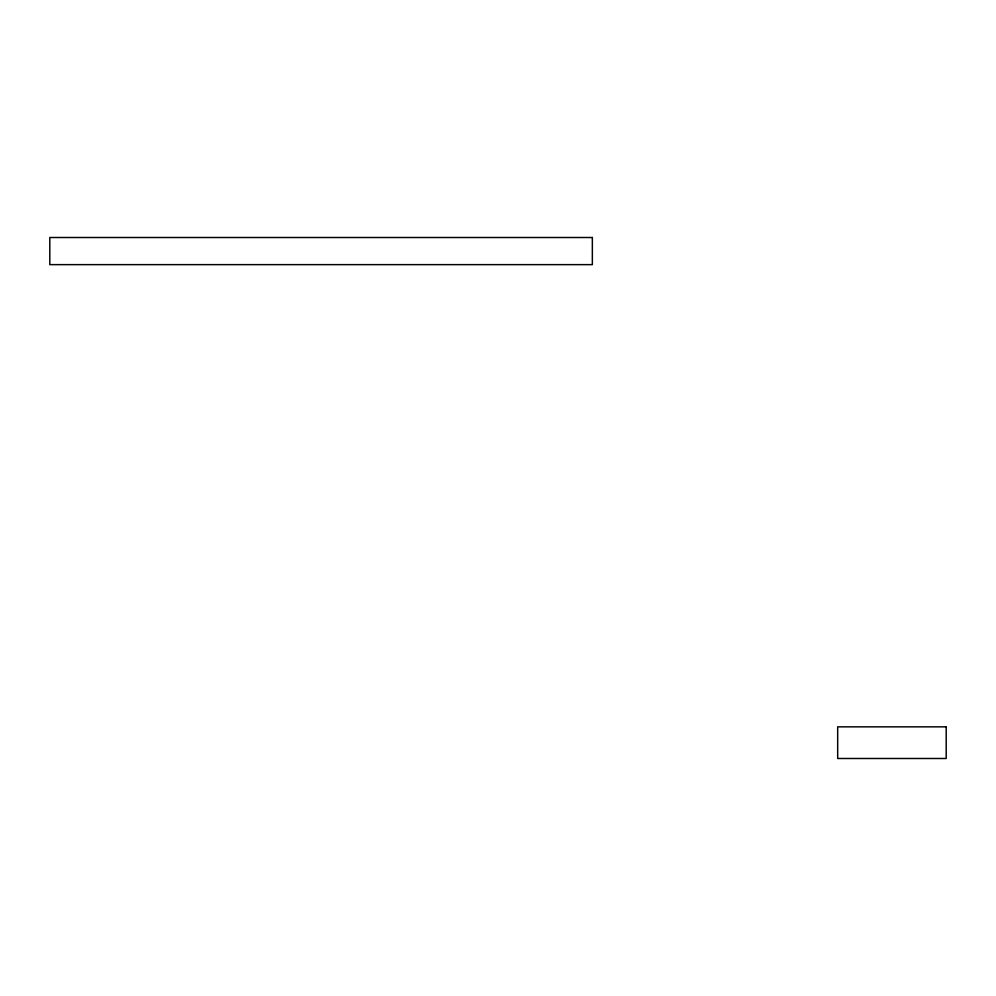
<?xml version="1.0" encoding="UTF-8"?>
<svg xmlns="http://www.w3.org/2000/svg" width="996" height="996" viewBox="0 0 996 996"><rect width="100%" height="100%" fill="white"/><g stroke="black" fill="none" stroke-linecap="round" stroke-linejoin="round"><path stroke-width="1.49" d="M592.346 237.509L49.8 237.509L49.8 264.637L592.346 264.637L592.346 237.509M946.2 726.843L837.686 726.843L837.686 758.491L946.2 758.491L946.2 726.843"/></g></svg>
